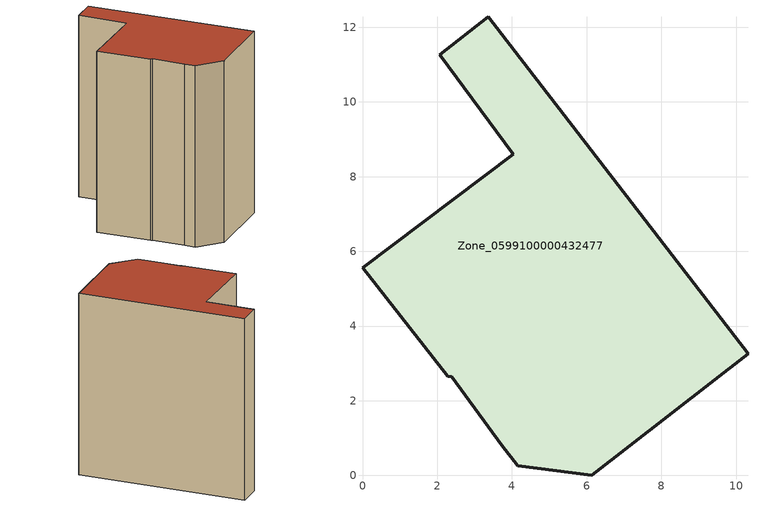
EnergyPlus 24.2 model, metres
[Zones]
Zone_0599100000432477
 floor ground (C_G): 3.72,0.81 2.38,2.64 2.28,2.65 0,5.56 4.03,8.6 2.07,11.27 3.37,12.29 10.32,3.26 6.14,0 4.15,0.26 z0.16
 wall outside (C_F): 4.03,8.6 0,5.56 2.28,2.65 2.38,2.64 3.72,0.81 4.15,0.26 6.14,0 10.32,3.26 3.37,12.29 2.07,11.27 4.03,8.6 z0.16:12.67
 roof outside (C_R): 0,5.56 2.28,2.65 2.38,2.64 3.72,0.81 4.15,0.26 6.14,0 10.32,3.26 3.37,12.29 2.07,11.27 4.03,8.6 z12.67
[BUILDING]
Pand.0599100000432477: North Axis=0; Terrain=City; Loads Convergence Tolerance Value=0.04; Temperature Convergence Tolerance Value=0.4; Solar Distribution=FullExterior; Maximum Number of Warmup Days=25; Minimum Number of Warmup Days=1
[Site:Location]
Rotterdam.The.Hague.AP_ZH_NLD Design_Conditions: Latitude=51.96; Longitude=4.45; Time Zone=1; Elevation=-4.5
[SITE:GROUNDTEMPERATURE:BUILDINGSURFACE]
18, 18, 18, 18, 18, 18, 18, 18, 18, 18, 18, 18
[MATERIAL] Thermal Absorptance=0.9; Solar Absorptance=0.7; Visible Absorptance=0.7
Name | Roughness | Thickness | Conductivity | Density | Specific Heat
G.TC.1946 | MediumSmooth | 0.15 | 1 | 540 | 1210
F.TC.1946 | Rough | 0.3 | 0.857143 | 1920 | 840
R.TC.1946 | MediumRough | 0.2 | 0.909091 | 1500 | 1000
[CONSTRUCTION]
C_G: G.TC.1946
C_F: F.TC.1946
C_R: R.TC.1946
[ZONE]
Zone_0599100000432477: Type=1; Multiplier=1; Ceiling Height=Autocalculate; Volume=Autocalculate; Floor Area=autocalculate; Part of Total Floor Area=Yes
[ZONEINFILTRATION:DESIGNFLOWRATE]
Infil_Zone_0599100000432477: Zone or ZoneList or Space or SpaceList=Zone_0599100000432477; Schedule=AlwaysOn; Design Flow Rate Calculation Method=Flow/Area; Flow Rate per Floor Area=0.003; Constant Term Coefficient=1; Temperature Term Coefficient=0; Velocity Term Coefficient=0; Velocity Squared Term Coefficient=0
[HVACTEMPLATE:ZONE:IDEALLOADSAIRSYSTEM]
Zone_0599100000432477: Maximum Heating Supply Air Temperature=50; Minimum Cooling Supply Air Temperature=13; Maximum Heating Supply Air Humidity Ratio=0.0156; Minimum Cooling Supply Air Humidity Ratio=0.0077; Heating Limit=NoLimit; Cooling Limit=NoLimit; Dehumidification Control Type=ConstantSensibleHeatRatio; Cooling Sensible Heat Ratio=0.7; Dehumidification Setpoint=60; Humidification Control Type=None; Humidification Setpoint=30; Outdoor Air Method=None; Outdoor Air Flow Rate per Person=0.00944; Outdoor Air Flow Rate per Zone Floor Area=0; Outdoor Air Flow Rate per Zone=0; Demand Controlled Ventilation Type=None; Outdoor Air Economizer Type=NoEconomizer; Heat Recovery Type=None; Sensible Heat Recovery Effectiveness=0.7; Latent Heat Recovery Effectiveness=0.65
[ZONECONTROL:THERMOSTAT]
ThermostatControl_Zone_0599100000432477: Zone or ZoneList=Zone_0599100000432477; Control Type Schedule=DualSetpointControlType; Control 1=Thermostat_Zone_0599100000432477; Temperature Difference Between Cutout And Setpoint=0
[THERMOSTATSETPOINT:DUALSETPOINT]
Thermostat_Zone_0599100000432477: Heating Setpoint Temperature Schedule=HeatingSetpoint_Zone_0599100000432477; Cooling Setpoint Temperature Schedule=CoolingSetpoint_Zone_0599100000432477
[SCHEDULE:COMPACT]
HeatingSetpoint_Zone_0599100000432477: Through: 12/31, For: AllDays, Until: 24:00, 21
CoolingSetpoint_Zone_0599100000432477: Through: 12/31, For: AllDays, Until: 24:00, 24
DualSetpointControlType: Through: 12/31, For: AllDays, Until: 24:00, 4
AlwaysOn: Through: 12/31, For: AllDays, Until: 24:00, 1
